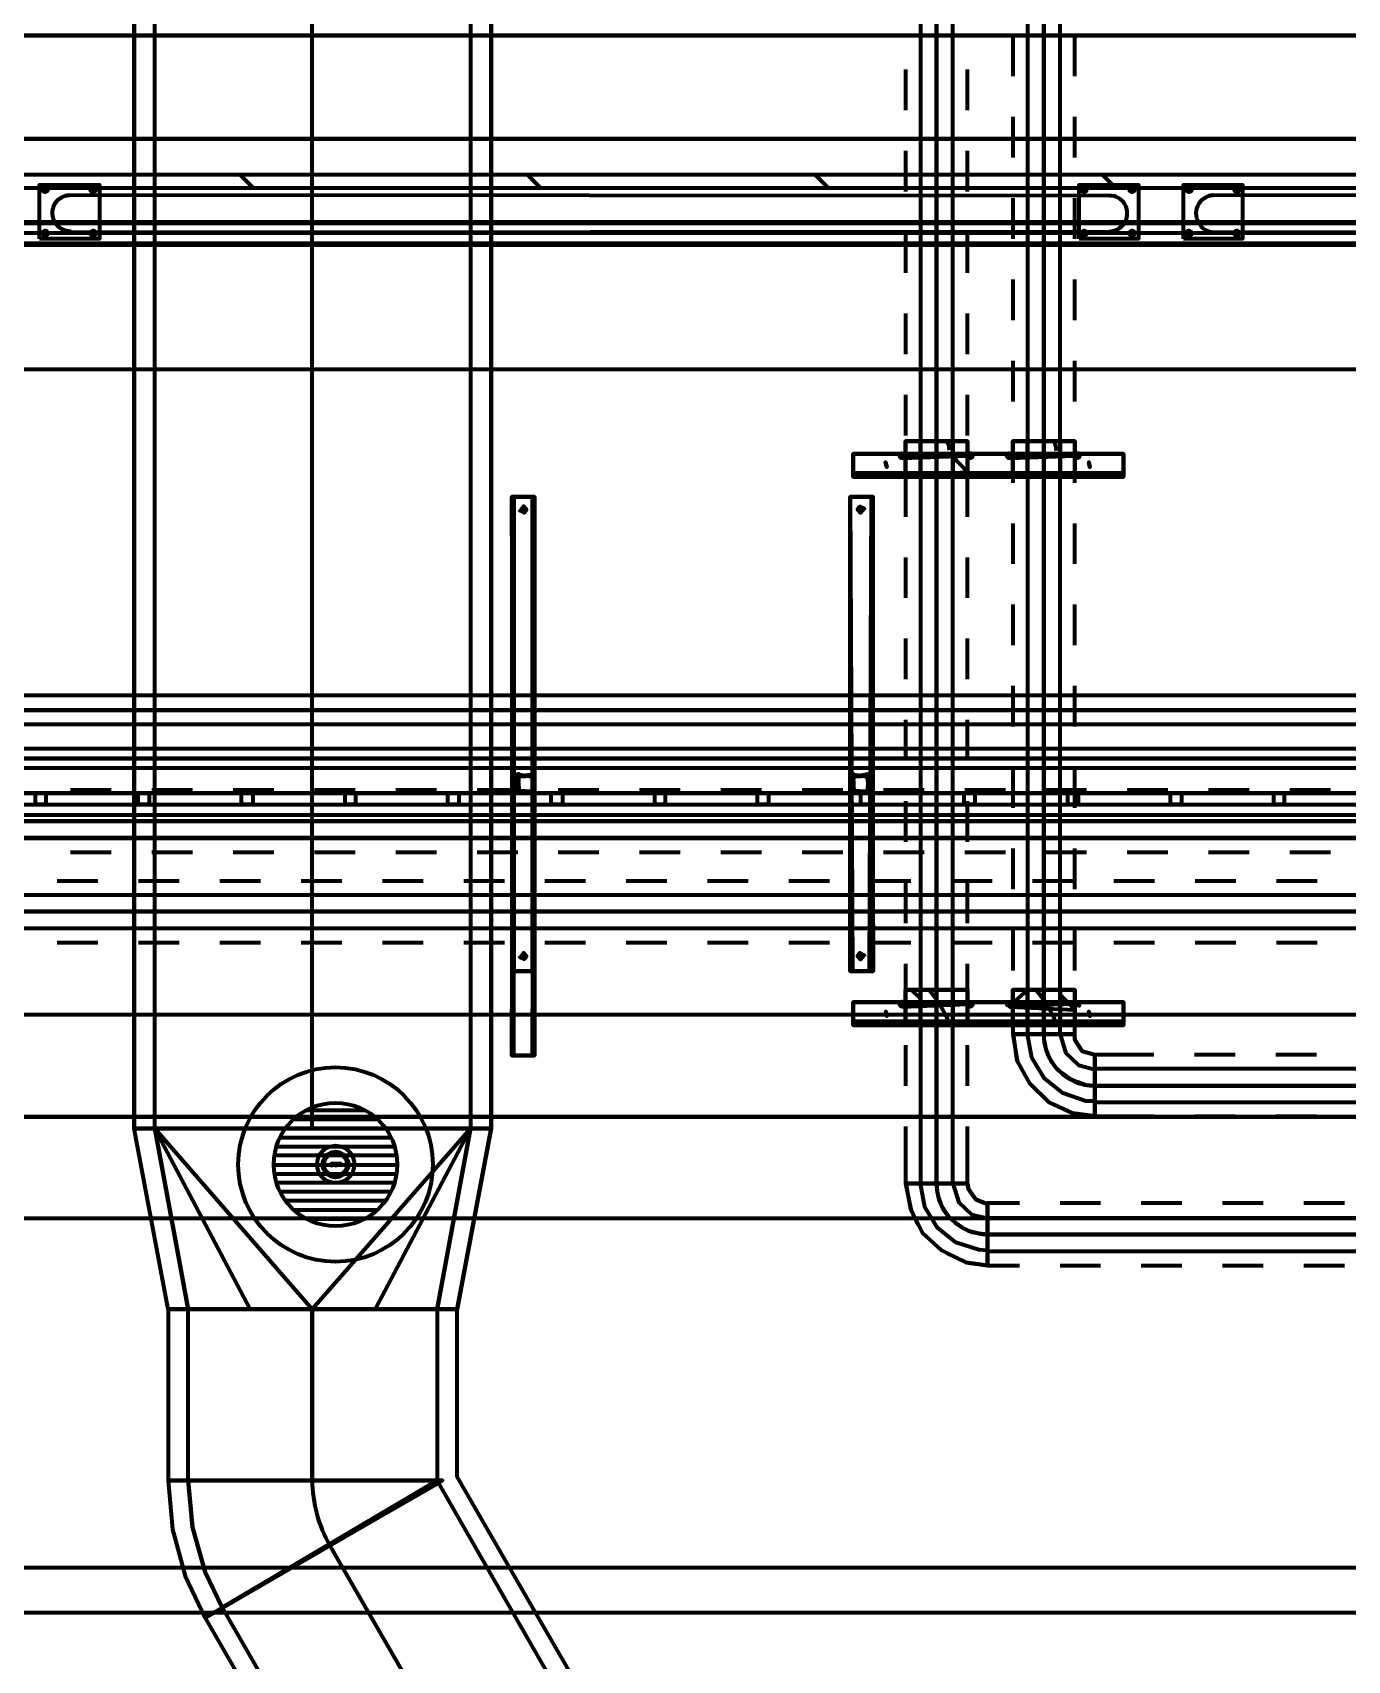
# Model space of a CAD drawing. Extents: x 0 to 1153, y 0 to 816.
# Drawn here: x 415.21 to 434.04, y 555.69 to 579 of the extents above; entities that cross this region are included whole.
import ezdxf

# ---------------------------------------------------------------- set-up
doc = ezdxf.new("R2010")
doc.units = 0
doc.header["$MEASUREMENT"] = 0
for name, color, linetype in [('Arch', 7, 'Continuous'), ('EQUIPMENTS', 7, 'Continuous'), ('Hatch', 7, 'Continuous'), ('HVAC', 7, 'Continuous'), ('PIPE', 7, 'Continuous')]:
    doc.layers.add(name, color=color, linetype=linetype)

msp = doc.modelspace()

# ---------------------------------------------------------------- linework, layer by layer
at = {"layer": 'Arch', "color": 11, "linetype": 'Continuous', "lineweight": 211}
for p, q in [((418.37, 576.781), (418.179, 576.972)), ((422.487, 576.781), (422.296, 576.972)), ((426.604, 576.781), (426.413, 576.972)), ((430.72, 576.781), (430.53, 576.972)), ((917.988, 574.178), (110.871, 574.178))]:
    msp.add_line(p, q, dxfattribs=at)
for points in [[(113.961, 576.972), (487.701, 576.972), (487.701, 638.81), (487.892, 638.81), (683.154, 638.81), (683.154, 638.609), (683.154, 383.254), (870.49, 383.254), (870.49, 383.053), (683.154, 383.053), (682.964, 383.064), (487.892, 383.064), (487.701, 383.064), (487.701, 454.3), (113.961, 454.3)], [(232.177, 578.961), (461.116, 578.961), (462.608, 578.961), (494.834, 578.961), (462.608, 578.961), (462.608, 632.09), (462.608, 633.571), (231.436, 633.571), (462.608, 633.571), (462.608, 632.09), (462.608, 578.961), (462.608, 633.095), (462.608, 578.961), (461.116, 578.961), (461.116, 632.09), (232.918, 632.09), (461.116, 632.09), (461.116, 578.961), (461.116, 631.603), (461.116, 578.961), (233.669, 578.961), (233.669, 579.744), (233.669, 578.961), (232.177, 578.961)], [(232.177, 577.48), (233.669, 577.48), (233.669, 577.511), (193.601, 577.511), (232.918, 577.511), (233.669, 577.511), (233.669, 577.48), (494.834, 577.48)], [(494.834, 577.48), (232.177, 577.48)], [(113.961, 576.781), (487.701, 576.781), (487.701, 454.501), (113.961, 454.501)], [(415.527, 576.548), (415.57, 576.603), (415.625, 576.643), (415.676, 576.664), (415.73, 576.675), (415.744, 576.675)], [(431.91, 576.548), (431.953, 576.603), (432.009, 576.643), (432.059, 576.664), (432.113, 576.675), (432.127, 576.675)], [(415.759, 576.157), (415.689, 576.164), (415.638, 576.182), (415.581, 576.22), (415.535, 576.272)]]:
    msp.add_lwpolyline(points, dxfattribs=at)
for points in [[(415.311, 576.051), (415.311, 576.823), (416.168, 576.823), (416.168, 576.051)], [(430.202, 576.051), (430.202, 576.823), (431.049, 576.823), (431.049, 576.051)], [(431.694, 576.051), (431.694, 576.823), (432.541, 576.823), (432.541, 576.051)]]:
    msp.add_lwpolyline(points, close=True, dxfattribs=at)
msp.add_lwpolyline([(430.636, 576.665), (415.73, 576.675), (415.676, 576.664), (415.625, 576.643), (415.57, 576.603), (415.526, 576.549, 0.273366), (415.535, 576.272), (415.581, 576.22), (415.638, 576.182), (415.689, 576.164), (415.745, 576.146), (430.65, 576.157), (430.705, 576.168), (430.755, 576.189), (430.811, 576.229), (430.854, 576.284), (430.877, 576.335), (430.888, 576.389), (430.888, 576.443), (430.877, 576.497), (430.853, 576.548, 0.273511)], format="xyb", close=True, dxfattribs=at)
msp.add_lwpolyline([(447.237, 576.548), (447.26, 576.497), (447.271, 576.443), (447.271, 576.389), (447.236, 576.284), (447.236, 576.284), (447.236, 576.284), (447.271, 576.389), (447.271, 576.443), (447.26, 576.497), (447.237, 576.548, 0.273457), (447.019, 576.665), (432.113, 576.675), (432.059, 576.664), (432.009, 576.643), (431.953, 576.603), (431.91, 576.548, 0.273837), (431.91, 576.284, 0.27367), (432.128, 576.146), (447.005, 576.158, 0.273558), (447.236, 576.284)], format="xyb", dxfattribs=at)
for centre in [(415.391, 576.755), (416.078, 576.755), (430.271, 576.755), (430.959, 576.755), (431.774, 576.755), (432.461, 576.755), (415.391, 576.13), (416.078, 576.13), (430.271, 576.13), (430.959, 576.13), (431.774, 576.13), (432.461, 576.13)]:
    msp.add_circle(centre, 0.037, dxfattribs=at)
msp.add_arc((430.631, 576.416), 0.259, 271.3128, 30.605, dxfattribs=at)
at = {"layer": 'EQUIPMENTS', "color": 251, "linetype": 'Continuous', "lineweight": 211}
for p, q in [((645.329, 557.022), (113.961, 557.022)), ((645.329, 556.376), (113.961, 556.376))]:
    msp.add_line(p, q, dxfattribs=at)
at = {"layer": 'Hatch', "color": 5, "linetype": 'Continuous', "lineweight": 211}
for p, q in [((388.26, 576.136), (500.877, 576.136)), ((477.414, 567.796), (113.961, 567.796)), ((418.952, 563.446), (420.158, 563.446)), ((419.132, 563.573), (419.978, 563.573)), ((418.761, 563.182), (420.349, 563.182)), ((418.835, 563.309), (420.275, 563.309)), ((418.708, 563.054), (420.402, 563.054)), ((418.666, 562.79), (420.444, 562.79)), ((418.677, 562.927), (420.433, 562.927)), ((418.677, 562.663), (420.433, 562.663)), ((418.708, 562.536), (420.402, 562.536)), ((418.761, 562.409), (420.349, 562.409)), ((418.835, 562.282), (420.275, 562.282)), ((418.952, 562.144), (420.158, 562.144)), ((419.132, 562.017), (419.978, 562.017))]:
    msp.add_line(p, q, dxfattribs=at)
at = {"layer": 'Hatch', "color": 3, "linetype": 'Continuous', "lineweight": 211}
msp.add_line((422.106, 572.357), (422.127, 572.357), dxfattribs=at)
at = {"layer": 'Hatch', "color": 5, "linetype": 'Continuous', "lineweight": 211}
msp.add_lwpolyline([(385.313, 576.284, 0.414223), (386.313, 577.268), (386.292, 577.945), (386.62, 577.945), (386.599, 577.268), (386.599, 577.945), (386.62, 577.945), (386.588, 577.273, 0.414214), (387.583, 576.294), (388.26, 576.294), (388.26, 576.294), (387.583, 576.273), (388.26, 576.294), (500.877, 576.294), (388.26, 576.273), (500.877, 576.273), (388.26, 576.294), (388.26, 575.966), (384.641, 575.966)], format="xyb", dxfattribs=at)
for points in [[(500.877, 575.966), (388.26, 575.966), (388.26, 576.294), (388.26, 575.966), (384.641, 575.966)], [(384.641, 575.987), (388.26, 575.987), (500.877, 575.987), (388.26, 575.966), (500.877, 575.966)], [(419.619, 562.811), (419.566, 562.779), (419.619, 562.811), (419.492, 562.779), (419.619, 562.811), (419.566, 562.779), (419.619, 562.811), (419.566, 562.779), (419.516, 562.81), (419.619, 562.811), (419.566, 562.779), (419.492, 562.811), (419.566, 562.779), (419.566, 562.779)]]:
    msp.add_lwpolyline(points, dxfattribs=at)
at = {"layer": 'Hatch', "color": 3, "linetype": 'Continuous', "lineweight": 211}
for points in [[(422.37, 572.357), (422.074, 572.357), (422.37, 572.357), (422.127, 572.357), (422.074, 572.357), (422.37, 572.357), (422.127, 572.357), (422.402, 572.357), (422.074, 572.357), (422.37, 572.357), (422.37, 564.356), (422.402, 572.357), (422.402, 564.356), (422.106, 564.356), (422.106, 572.357), (422.074, 564.356), (422.106, 572.357), (422.106, 565.563), (422.074, 572.357), (422.074, 565.563), (422.37, 565.563), (422.37, 572.357), (422.402, 565.563)], [(422.159, 568.351), (422.171, 568.367), (422.173, 568.367), (422.137, 568.351), (422.145, 568.373), (422.166, 568.387), (422.171, 568.388), (422.159, 568.351), (422.162, 568.361), (422.171, 568.367), (422.173, 568.367), (422.137, 568.351), (422.145, 568.373), (422.174, 568.388)], [(422.365, 568.367), (422.38, 568.356), (422.381, 568.353), (422.365, 568.388), (422.387, 568.381), (422.401, 568.36), (422.402, 568.354), (422.365, 568.367), (422.374, 568.364), (422.38, 568.356), (422.381, 568.353), (422.365, 568.388), (422.387, 568.381), (422.401, 568.36), (422.402, 568.354), (422.159, 568.346), (422.18, 568.134), (422.391, 568.145), (422.402, 568.346), (422.37, 568.113), (422.148, 568.145), (422.18, 568.378), (422.391, 568.346), (422.37, 568.134), (422.159, 568.145), (422.18, 568.357), (422.37, 568.378), (422.148, 568.346), (422.18, 568.113), (422.402, 568.145)], [(426.953, 568.351), (426.964, 568.367), (426.967, 568.367), (426.932, 568.351), (426.939, 568.373), (426.957, 568.387), (426.966, 568.388), (426.953, 568.351), (426.956, 568.361), (426.964, 568.367), (426.967, 568.367), (426.932, 568.351), (426.939, 568.373), (426.969, 568.388)], [(427.159, 568.367), (427.174, 568.356), (427.175, 568.353), (427.159, 568.388), (427.181, 568.381), (427.195, 568.36), (427.196, 568.354), (427.159, 568.367), (427.169, 568.364), (427.174, 568.356), (427.175, 568.353), (427.159, 568.388), (427.181, 568.381), (427.195, 568.36), (427.196, 568.354), (426.963, 568.346), (426.974, 568.134), (427.186, 568.145), (427.207, 568.346), (427.165, 568.113), (426.942, 568.145), (426.974, 568.378), (427.186, 568.346), (427.165, 568.134), (426.963, 568.145), (426.974, 568.357), (427.165, 568.378), (426.942, 568.346), (426.974, 568.113), (427.207, 568.145)], [(422.174, 568.134), (422.159, 568.145), (422.159, 568.149), (422.174, 568.113), (422.153, 568.12), (422.139, 568.139), (422.138, 568.147), (422.174, 568.134), (422.165, 568.138), (422.159, 568.145), (422.159, 568.149), (422.174, 568.113), (422.153, 568.12), (422.137, 568.15)], [(422.381, 568.15), (422.37, 568.135), (422.366, 568.135), (422.402, 568.15), (422.395, 568.129), (422.374, 568.114), (422.368, 568.113), (422.381, 568.15), (422.378, 568.141), (422.37, 568.135), (422.366, 568.135), (422.402, 568.15), (422.395, 568.129), (422.365, 568.113)], [(426.969, 568.134), (426.953, 568.147), (426.953, 568.149), (426.969, 568.113), (426.947, 568.12), (426.933, 568.141), (426.932, 568.147), (426.969, 568.134), (426.959, 568.138), (426.953, 568.147), (426.953, 568.149), (426.969, 568.113), (426.947, 568.12), (426.932, 568.15)], [(427.175, 568.15), (427.163, 568.135), (427.161, 568.135), (427.196, 568.15), (427.189, 568.129), (427.168, 568.114), (427.162, 568.113), (427.175, 568.15), (427.172, 568.141), (427.163, 568.135), (427.161, 568.135), (427.196, 568.15), (427.189, 568.129), (427.159, 568.113)]]:
    msp.add_lwpolyline(points, close=True, dxfattribs=at)
for points in [[(427.196, 565.563), (426.921, 565.563), (427.249, 565.563), (426.921, 565.563), (427.196, 565.563), (427.228, 572.357), (427.249, 565.563), (427.249, 572.357), (426.921, 572.357), (426.921, 565.563), (426.921, 572.357), (426.953, 565.563)], [(427.196, 572.357), (426.921, 572.357), (427.196, 572.357), (427.249, 572.357), (426.953, 572.357)], [(422.286, 572.172), (422.253, 572.127), (422.194, 572.154), (422.286, 572.172), (422.242, 572.22), (422.194, 572.154), (422.286, 572.172), (422.253, 572.127), (422.194, 572.154), (422.19, 572.168)], [(427.027, 572.172), (427.059, 572.217), (427.12, 572.187), (427.027, 572.172), (427.071, 572.125), (427.12, 572.187), (427.027, 572.172), (427.059, 572.217), (427.12, 572.187), (427.122, 572.176)], [(422.286, 565.78), (422.253, 565.735), (422.194, 565.761), (422.286, 565.78), (422.242, 565.827), (422.194, 565.761), (422.286, 565.78), (422.253, 565.735), (422.194, 565.761), (422.19, 565.776)], [(427.027, 565.78), (427.059, 565.825), (427.12, 565.795), (427.027, 565.78), (427.071, 565.732), (427.12, 565.795), (427.027, 565.78), (427.059, 565.825), (427.12, 565.795), (427.122, 565.784)], [(422.127, 565.563), (422.402, 565.563), (422.127, 565.563), (422.074, 565.563), (422.37, 565.563)], [(422.127, 564.356), (422.402, 564.356), (422.127, 564.356), (422.074, 564.356), (422.37, 564.356)]]:
    msp.add_lwpolyline(points, dxfattribs=at)
at = {"layer": 'Hatch', "color": 5, "linetype": 'Continuous', "lineweight": 211}
for points in [[(113.961, 568.113), (477.414, 568.113), (477.414, 567.468), (477.414, 568.113), (477.414, 567.468), (113.961, 567.468), (477.414, 567.468), (477.414, 568.113), (113.961, 568.113), (477.414, 568.113)], [(415.248, 567.955), (415.406, 567.955), (415.406, 568.113), (415.248, 568.113), (415.248, 567.955), (415.406, 567.955), (415.406, 568.113), (415.248, 568.113)], [(416.719, 567.955), (416.888, 567.955), (416.888, 568.113), (416.719, 568.113), (416.719, 567.955), (416.888, 567.955), (416.888, 568.113), (416.719, 568.113)], [(418.2, 567.955), (418.37, 567.955), (418.37, 568.113), (418.2, 568.113), (418.2, 567.955), (418.37, 567.955), (418.37, 568.113), (418.2, 568.113)], [(419.682, 567.955), (419.841, 567.955), (419.841, 568.113), (419.682, 568.113), (419.682, 567.955), (419.841, 567.955), (419.841, 568.113), (419.682, 568.113)], [(421.153, 567.955), (421.322, 567.955), (421.322, 568.113), (421.153, 568.113), (421.153, 567.955), (421.322, 567.955), (421.322, 568.113), (421.153, 568.113)], [(422.635, 567.955), (422.804, 567.955), (422.804, 568.113), (422.635, 568.113), (422.635, 567.955), (422.804, 567.955), (422.804, 568.113), (422.635, 568.113)], [(424.117, 567.955), (424.275, 567.955), (424.275, 568.113), (424.117, 568.113), (424.117, 567.955), (424.275, 567.955), (424.275, 568.113), (424.117, 568.113)], [(425.588, 567.955), (425.757, 567.955), (425.757, 568.113), (425.588, 568.113), (425.588, 567.955), (425.757, 567.955), (425.757, 568.113), (425.588, 568.113)], [(427.069, 567.955), (427.239, 567.955), (427.239, 568.113), (427.069, 568.113), (427.069, 567.955), (427.239, 567.955), (427.239, 568.113), (427.069, 568.113)], [(428.551, 567.955), (428.71, 567.955), (428.71, 568.113), (428.551, 568.113), (428.551, 567.955), (428.71, 567.955), (428.71, 568.113), (428.551, 568.113)], [(430.033, 567.955), (430.191, 567.955), (430.191, 568.113), (430.033, 568.113), (430.033, 567.955), (430.191, 567.955), (430.191, 568.113), (430.033, 568.113)], [(431.504, 567.955), (431.673, 567.955), (431.673, 568.113), (431.504, 568.113), (431.504, 567.955), (431.673, 567.955), (431.673, 568.113), (431.504, 568.113)], [(432.985, 567.955), (433.144, 567.955), (433.144, 568.113), (432.985, 568.113), (432.985, 567.955), (433.144, 567.955), (433.144, 568.113), (432.985, 568.113)], [(477.414, 567.468), (478.388, 567.468), (477.414, 567.468), (477.414, 567.637), (477.414, 567.468), (113.961, 567.468)], [(419.714, 562.795), (419.705, 562.743), (419.682, 562.698), (419.647, 562.663), (419.602, 562.64), (419.55, 562.631), (419.498, 562.64), (419.453, 562.663), (419.417, 562.698), (419.394, 562.743), (419.386, 562.795), (419.394, 562.847), (419.417, 562.892), (419.453, 562.928), (419.498, 562.951), (419.55, 562.959), (419.602, 562.951), (419.647, 562.928), (419.682, 562.892), (419.705, 562.847), (419.714, 562.795), (419.705, 562.743), (419.682, 562.698), (419.647, 562.663), (419.602, 562.64), (419.55, 562.631), (419.498, 562.64), (419.453, 562.663), (419.417, 562.698), (419.394, 562.743), (419.386, 562.795), (419.394, 562.847), (419.417, 562.892), (419.453, 562.928), (419.498, 562.951), (419.55, 562.959), (419.602, 562.951), (419.647, 562.928), (419.682, 562.892), (419.705, 562.847), (419.713, 562.809), (419.735, 562.795), (419.726, 562.737), (419.699, 562.686), (419.659, 562.646), (419.608, 562.619), (419.55, 562.61), (419.491, 562.619), (419.44, 562.646), (419.4, 562.686), (419.374, 562.737), (419.365, 562.795), (419.374, 562.854), (419.4, 562.905), (419.44, 562.945), (419.491, 562.971), (419.55, 562.98), (419.608, 562.971), (419.659, 562.945), (419.699, 562.905), (419.726, 562.854), (419.735, 562.795), (419.726, 562.737), (419.699, 562.686), (419.659, 562.646), (419.608, 562.619), (419.55, 562.61), (419.491, 562.619), (419.44, 562.646), (419.4, 562.686), (419.374, 562.737), (419.365, 562.795), (419.374, 562.854), (419.4, 562.905), (419.44, 562.945), (419.491, 562.971), (419.55, 562.98), (419.608, 562.971), (419.659, 562.945), (419.699, 562.905), (419.726, 562.854), (419.734, 562.81), (419.714, 562.795), (419.705, 562.743), (419.682, 562.698), (419.647, 562.663), (419.602, 562.64), (419.55, 562.631), (419.498, 562.64), (419.453, 562.663), (419.417, 562.698), (419.394, 562.743), (419.386, 562.795), (419.394, 562.847), (419.417, 562.892), (419.453, 562.928), (419.498, 562.951), (419.55, 562.959), (419.602, 562.951), (419.647, 562.928), (419.682, 562.892), (419.705, 562.847), (419.714, 562.795), (419.705, 562.743), (419.682, 562.698), (419.647, 562.663), (419.602, 562.64), (419.55, 562.631), (419.498, 562.64), (419.453, 562.663), (419.417, 562.698), (419.394, 562.743), (419.386, 562.795), (419.394, 562.847), (419.417, 562.892), (419.453, 562.928), (419.498, 562.951), (419.55, 562.959), (419.602, 562.951), (419.647, 562.928), (419.682, 562.892), (419.705, 562.847), (419.713, 562.809), (419.735, 562.795), (419.726, 562.737), (419.699, 562.686), (419.659, 562.646), (419.608, 562.619), (419.55, 562.61), (419.491, 562.619), (419.44, 562.646), (419.4, 562.686), (419.374, 562.737), (419.365, 562.795), (419.374, 562.854), (419.4, 562.905), (419.44, 562.945), (419.491, 562.971), (419.55, 562.98), (419.608, 562.971), (419.659, 562.945), (419.699, 562.905), (419.726, 562.854), (419.735, 562.795), (419.726, 562.737), (419.699, 562.686), (419.659, 562.646), (419.608, 562.619), (419.55, 562.61), (419.491, 562.619), (419.44, 562.646), (419.4, 562.686), (419.374, 562.737), (419.365, 562.795), (419.374, 562.854), (419.4, 562.905), (419.44, 562.945), (419.491, 562.971), (419.55, 562.98), (419.608, 562.971), (419.659, 562.945), (419.699, 562.905), (419.726, 562.854), (419.734, 562.81), (419.714, 562.795), (419.705, 562.743), (419.682, 562.698), (419.647, 562.663), (419.602, 562.64), (419.55, 562.631), (419.498, 562.64), (419.453, 562.663), (419.417, 562.698), (419.394, 562.743), (419.386, 562.795), (419.394, 562.847), (419.417, 562.892), (419.453, 562.928), (419.498, 562.951), (419.55, 562.959), (419.602, 562.951), (419.647, 562.928), (419.682, 562.892), (419.705, 562.847), (419.714, 562.795), (419.705, 562.743), (419.682, 562.698), (419.647, 562.663), (419.602, 562.64), (419.55, 562.631), (419.498, 562.64), (419.453, 562.663), (419.417, 562.698), (419.394, 562.743), (419.386, 562.795), (419.394, 562.847), (419.417, 562.892), (419.453, 562.928), (419.498, 562.951), (419.55, 562.959), (419.602, 562.951), (419.647, 562.928), (419.682, 562.892), (419.705, 562.847), (419.713, 562.809), (419.735, 562.795), (419.726, 562.737), (419.699, 562.686), (419.659, 562.646), (419.608, 562.619), (419.55, 562.61), (419.491, 562.619), (419.44, 562.646), (419.4, 562.686), (419.374, 562.737), (419.365, 562.795), (419.374, 562.854), (419.4, 562.905), (419.44, 562.945), (419.491, 562.971), (419.55, 562.98), (419.608, 562.971), (419.659, 562.945), (419.699, 562.905), (419.726, 562.854), (419.735, 562.795), (419.726, 562.737), (419.699, 562.686), (419.659, 562.646), (419.608, 562.619), (419.55, 562.61), (419.491, 562.619), (419.44, 562.646), (419.4, 562.686), (419.374, 562.737), (419.365, 562.795), (419.374, 562.854), (419.4, 562.905), (419.44, 562.945), (419.491, 562.971), (419.55, 562.98), (419.608, 562.971), (419.659, 562.945), (419.699, 562.905), (419.726, 562.854), (419.734, 562.81), (419.714, 562.795), (419.705, 562.743), (419.682, 562.698), (419.647, 562.663), (419.602, 562.64), (419.55, 562.631), (419.498, 562.64), (419.453, 562.663), (419.417, 562.698), (419.394, 562.743), (419.386, 562.795), (419.394, 562.847), (419.417, 562.892), (419.453, 562.928), (419.498, 562.951), (419.55, 562.959), (419.602, 562.951), (419.647, 562.928), (419.682, 562.892), (419.705, 562.847), (419.714, 562.795), (419.705, 562.743), (419.682, 562.698), (419.647, 562.663), (419.602, 562.64), (419.55, 562.631), (419.498, 562.64), (419.453, 562.663), (419.417, 562.698), (419.394, 562.743), (419.386, 562.795), (419.394, 562.847), (419.417, 562.892), (419.453, 562.928), (419.498, 562.951), (419.55, 562.959), (419.602, 562.951), (419.647, 562.928), (419.682, 562.892), (419.705, 562.847), (419.713, 562.809), (419.735, 562.795), (419.726, 562.737), (419.699, 562.686), (419.659, 562.646), (419.608, 562.619), (419.55, 562.61), (419.491, 562.619), (419.44, 562.646), (419.4, 562.686), (419.374, 562.737), (419.365, 562.795), (419.374, 562.854), (419.4, 562.905), (419.44, 562.945), (419.491, 562.971), (419.55, 562.98), (419.608, 562.971), (419.659, 562.945), (419.699, 562.905), (419.726, 562.854), (419.735, 562.795), (419.726, 562.737), (419.699, 562.686), (419.659, 562.646), (419.608, 562.619), (419.55, 562.61), (419.491, 562.619), (419.44, 562.646), (419.4, 562.686), (419.374, 562.737), (419.365, 562.795), (419.374, 562.854), (419.4, 562.905), (419.44, 562.945), (419.491, 562.971), (419.55, 562.98), (419.608, 562.971), (419.659, 562.945), (419.699, 562.905), (419.726, 562.854), (419.734, 562.81), (419.714, 562.795), (419.705, 562.743), (419.682, 562.698), (419.647, 562.663), (419.602, 562.64), (419.55, 562.631), (419.498, 562.64), (419.453, 562.663), (419.417, 562.698), (419.394, 562.743), (419.386, 562.795), (419.394, 562.847), (419.417, 562.892), (419.453, 562.928), (419.498, 562.951), (419.55, 562.959), (419.602, 562.951), (419.647, 562.928), (419.682, 562.892), (419.705, 562.847), (419.714, 562.795)]]:
    msp.add_lwpolyline(points, close=True, dxfattribs=at)
for centre, radius in [((419.55, 562.795), 1.392), ((419.55, 562.795), 0.884), ((419.553, 562.798), 0.267)]:
    msp.add_circle(centre, radius, dxfattribs=at)
at = {"layer": 'HVAC', "color": 6, "linetype": 'Continuous', "lineweight": 211}
for p, q in [((419.216, 563.309), (419.216, 579.522)), ((427.927, 565.171), (427.799, 565.298))]:
    msp.add_line(p, q, dxfattribs=at)
for points in [[(421.778, 579.522), (421.778, 563.309), (421.291, 560.726), (417.153, 560.726), (416.666, 563.309), (416.666, 579.522)], [(416.666, 579.522), (416.666, 563.309), (421.778, 563.309), (416.666, 563.309), (421.778, 563.309), (421.778, 579.522)], [(418.327, 560.726), (416.962, 563.309), (416.962, 579.522)], [(421.481, 579.522), (421.481, 563.309), (416.962, 563.309), (421.481, 563.309), (416.962, 563.309), (421.481, 563.309), (421.005, 560.726), (417.438, 560.726), (421.005, 560.726), (419.216, 560.726), (417.438, 560.726), (419.216, 560.726), (419.216, 558.271), (419.216, 560.726), (421.005, 560.726), (421.005, 558.271), (417.438, 558.271), (417.438, 560.726), (416.962, 563.309), (416.962, 579.522)], [(421.481, 579.522), (421.481, 563.309), (419.216, 560.726), (416.962, 563.309), (417.438, 560.726), (421.005, 560.726), (421.481, 563.309), (420.116, 560.726)], [(428.604, 572.664), (428.604, 573.151), (428.604, 572.664), (427.715, 572.664), (427.715, 573.151), (428.604, 573.151), (427.715, 573.151), (427.715, 572.664), (428.604, 572.707), (428.392, 572.929)], [(427.927, 572.664), (427.927, 573.151), (427.927, 572.664)], [(428.308, 573.151), (428.329, 573.098), (428.339, 573.024)], [(428.392, 573.151), (428.392, 572.664), (428.392, 573.151)], [(429.461, 572.664), (429.461, 573.151), (429.461, 572.664)], [(429.842, 573.151), (429.863, 573.087), (429.874, 573.013)], [(429.927, 573.151), (429.927, 572.664), (429.927, 573.151)], [(430.138, 573.151), (430.138, 572.664), (430.138, 573.151)], [(427.445, 572.781), (427.428, 572.851), (427.445, 572.781), (427.428, 572.851), (427.445, 572.781), (427.428, 572.851), (427.428, 572.851)], [(430.355, 572.781), (430.338, 572.851), (430.355, 572.781), (430.338, 572.851), (430.355, 572.781), (430.338, 572.851), (430.338, 572.851)], [(426.963, 572.696), (430.837, 572.696), (426.963, 572.696)], [(427.927, 564.811), (427.927, 565.298), (427.927, 564.811)], [(428.392, 565.298), (428.392, 564.811), (428.392, 565.298)], [(428.604, 565.298), (428.604, 564.811), (428.604, 565.298)], [(429.461, 565.298), (429.461, 564.811), (429.461, 565.298), (429.239, 565.095), (429.207, 565.055), (430.138, 565.012), (429.927, 565.224)], [(429.927, 565.298), (429.927, 564.811), (429.927, 565.298)], [(430.138, 565.298), (430.138, 564.811), (430.138, 565.298)], [(446.215, 564.938), (446.215, 562.028), (446.215, 564.938), (391.118, 564.938), (387.234, 565.256), (337.968, 565.256), (337.968, 561.7), (387.234, 561.7), (391.118, 562.028), (446.215, 562.028)], [(430.138, 565.092), (430.19, 565.126), (430.202, 565.066), (430.138, 565.092), (429.224, 565.062), (429.166, 565.083), (429.224, 565.062), (429.239, 565.092)], [(426.963, 564.843), (430.837, 564.843), (426.963, 564.843)], [(427.445, 564.917), (427.43, 564.988), (427.445, 564.917), (427.43, 564.988), (427.445, 564.917), (427.43, 564.988), (427.43, 564.988)], [(430.355, 564.917), (430.341, 564.988), (430.355, 564.917), (430.341, 564.988), (430.355, 564.917), (430.341, 564.988), (430.341, 564.988)], [(446.215, 563.478), (391.118, 563.478), (446.215, 563.478)], [(417.153, 560.726), (419.216, 560.726), (417.153, 560.726), (416.666, 563.309)], [(421.005, 560.726), (421.481, 563.309), (416.962, 563.309), (417.438, 560.726), (416.962, 563.309), (421.481, 563.309), (421.005, 560.726), (417.438, 560.726), (416.962, 563.309), (417.438, 560.726), (421.005, 560.726), (421.481, 563.309), (416.962, 563.309), (421.481, 563.309), (421.005, 560.726), (417.438, 560.726)], [(416.962, 563.309), (416.962, 563.309), (416.962, 563.309)], [(421.291, 560.726), (419.216, 560.726), (421.291, 560.726), (421.778, 563.309)], [(421.481, 563.309), (421.481, 563.309), (421.481, 563.309)], [(424.815, 552.217), (421.291, 558.324), (421.291, 560.726), (417.153, 560.726), (417.153, 558.271), (421.079, 558.271), (419.47, 557.339), (421.016, 558.228), (417.925, 556.45), (417.682, 556.959), (417.502, 557.604), (417.438, 558.271), (419.216, 558.271), (421.005, 558.271), (417.438, 558.271), (417.502, 557.604), (417.682, 556.959), (417.925, 556.45), (421.005, 558.271), (417.925, 556.45), (421.492, 550.249)], [(419.216, 558.271), (421.005, 558.271), (417.438, 558.271), (419.216, 558.271), (421.005, 558.271), (419.47, 557.339), (417.925, 556.45), (417.682, 556.959), (417.502, 557.604), (417.438, 558.271), (421.005, 558.271), (417.925, 556.45), (419.47, 557.339), (421.069, 558.271), (417.153, 558.271), (417.216, 557.572), (417.396, 556.906), (417.682, 556.302), (419.47, 557.339), (421.079, 558.271), (417.153, 558.271), (421.069, 558.271), (419.47, 557.339), (421.005, 558.271), (417.925, 556.45), (419.47, 557.339), (417.682, 556.302), (419.47, 557.339)], [(421.079, 558.271), (421.079, 558.271), (421.079, 558.271)]]:
    msp.add_lwpolyline(points, dxfattribs=at)
for points in [[(426.963, 572.643), (426.963, 572.971), (426.963, 572.696), (426.963, 572.971), (426.963, 572.643), (430.837, 572.643), (430.837, 572.971), (430.837, 572.696), (430.837, 572.971), (430.837, 572.643)], [(426.963, 572.971), (430.837, 572.971), (426.963, 572.971), (430.837, 572.971)], [(427.704, 572.945), (427.676, 572.909), (427.653, 572.91), (427.634, 572.928), (427.631, 572.951), (427.641, 572.971), (427.661, 572.981), (427.684, 572.978), (427.701, 572.959), (427.704, 572.948), (427.672, 572.908), (428.604, 572.942), (428.646, 572.971)], [(428.604, 572.945), (428.632, 572.981), (428.655, 572.979), (428.674, 572.962), (428.677, 572.939), (428.667, 572.918), (428.647, 572.908), (428.624, 572.912), (428.604, 572.942)], [(429.239, 572.945), (429.211, 572.909), (429.187, 572.91), (429.169, 572.928), (429.165, 572.951), (429.176, 572.971), (429.196, 572.981), (429.219, 572.978), (429.236, 572.959), (429.239, 572.948), (429.207, 572.908), (430.139, 572.942), (430.181, 572.971)], [(429.249, 572.664), (430.138, 572.664), (429.249, 572.664), (429.249, 573.151), (430.138, 573.151), (429.249, 573.151)], [(430.138, 572.945), (430.167, 572.981), (430.19, 572.979), (430.208, 572.962), (430.212, 572.939), (430.202, 572.918), (430.181, 572.908), (430.158, 572.912), (430.139, 572.942)], [(427.715, 564.811), (428.604, 564.811), (427.715, 564.811), (427.715, 565.298), (428.604, 565.298), (427.715, 565.298)], [(429.249, 564.811), (430.138, 564.811), (429.249, 564.811), (429.249, 565.298), (430.138, 565.298), (429.249, 565.298)], [(426.963, 564.79), (426.963, 565.118), (426.963, 564.843), (426.963, 565.118), (426.963, 564.79), (430.837, 564.79), (430.837, 565.118), (430.837, 564.843), (430.837, 565.118), (430.837, 564.79)], [(426.963, 565.118), (430.837, 565.118), (426.963, 565.118), (430.837, 565.118)], [(427.704, 565.092), (427.676, 565.056), (427.653, 565.058), (427.634, 565.075), (427.631, 565.098), (427.641, 565.118), (427.661, 565.128), (427.684, 565.125), (427.701, 565.106), (427.704, 565.095), (427.672, 565.055), (428.604, 565.089), (428.646, 565.118)], [(428.604, 565.092), (428.632, 565.128), (428.655, 565.126), (428.674, 565.109), (428.677, 565.086), (428.667, 565.066), (428.647, 565.055), (428.624, 565.059), (428.604, 565.089)]]:
    msp.add_lwpolyline(points, close=True, dxfattribs=at)
msp.add_lwpolyline([(424.561, 552.069), (421.005, 558.271), (417.438, 558.271), (419.216, 558.276, 0.131632), (419.47, 557.339), (423.026, 551.18), (419.47, 557.339), (417.682, 556.302), (421.206, 550.196)], format="xyb", dxfattribs=at)
for centre, radius, start, end in [((426.998, 564.33), 1.426, 19.724, 42.1963), ((428.353, 564.223), 1.631, 21.1575, 40.7627)]:
    msp.add_arc(centre, radius, start, end, dxfattribs=at)
for p in [(416.962, 563.309), (421.481, 563.309), (421.079, 558.271)]:
    msp.add_point(p, dxfattribs=at)
at = {"layer": 'PIPE', "color": 4, "linetype": 'Continuous', "lineweight": 211}
for p, q in [((429.249, 578.961), (429.249, 578.379)), ((430.138, 578.379), (430.138, 578.961)), ((429.249, 577.797), (429.249, 577.215)), ((430.138, 577.215), (430.138, 577.797)), ((429.249, 576.633), (429.249, 576.051)), ((430.138, 576.051), (430.138, 576.633)), ((429.249, 575.469), (429.249, 574.887)), ((430.138, 574.887), (430.138, 575.469)), ((429.249, 574.305), (429.249, 573.723)), ((430.138, 573.723), (430.138, 574.305)), ((429.249, 573.14), (429.249, 572.558)), ((430.138, 572.558), (430.138, 573.14)), ((429.249, 571.976), (429.249, 571.394)), ((430.138, 571.394), (430.138, 571.976)), ((429.249, 570.812), (429.249, 570.23)), ((430.138, 570.23), (430.138, 570.812)), ((429.249, 569.648), (429.249, 569.066)), ((430.138, 569.066), (430.138, 569.648)), ((429.249, 568.484), (429.249, 567.902)), ((430.138, 567.902), (430.138, 568.484)), ((429.249, 567.32), (429.249, 566.737)), ((430.138, 566.737), (430.138, 567.32)), ((429.249, 566.155), (429.249, 565.573)), ((430.138, 565.573), (430.138, 566.155)), ((429.461, 564.663), (429.927, 564.663)), ((432.435, 564.367), (431.853, 564.367)), ((433.599, 564.367), (433.017, 564.367)), ((430.424, 564.166), (430.424, 563.689)), ((431.853, 563.488), (432.435, 563.488)), ((433.017, 563.488), (433.599, 563.488))]:
    msp.add_line(p, q, dxfattribs=at)
at = {"layer": 'PIPE', "color": 220, "linetype": 'Continuous', "lineweight": 211}
for p, q in [((427.715, 578.474), (427.715, 577.892)), ((428.604, 577.892), (428.604, 578.474)), ((427.715, 577.31), (427.715, 576.728)), ((428.604, 576.728), (428.604, 577.31)), ((427.715, 576.146), (427.715, 575.564)), ((428.604, 575.564), (428.604, 576.146)), ((427.715, 574.982), (427.715, 574.4)), ((428.604, 574.4), (428.604, 574.982)), ((427.715, 573.818), (427.715, 573.236)), ((428.604, 573.236), (428.604, 573.818)), ((427.715, 572.654), (427.715, 572.071)), ((428.604, 572.071), (428.604, 572.654)), ((427.715, 571.489), (427.715, 570.907)), ((428.604, 570.907), (428.604, 571.489)), ((427.715, 570.325), (427.715, 569.743)), ((428.604, 569.743), (428.604, 570.325)), ((427.715, 569.161), (427.715, 568.579)), ((428.604, 568.579), (428.604, 569.161)), ((427.715, 567.997), (427.715, 567.415)), ((428.604, 567.415), (428.604, 567.997)), ((427.715, 566.833), (427.715, 566.251)), ((428.604, 566.251), (428.604, 566.833)), ((427.715, 565.669), (427.715, 565.086)), ((428.604, 565.086), (428.604, 565.669)), ((427.715, 564.504), (427.715, 563.922)), ((428.604, 563.922), (428.604, 564.504)), ((430.509, 562.24), (429.927, 562.24)), ((431.673, 562.24), (431.091, 562.24)), ((432.837, 562.24), (432.255, 562.24)), ((434.001, 562.24), (433.419, 562.24)), ((429.927, 561.351), (430.509, 561.351)), ((431.091, 561.351), (431.673, 561.351)), ((432.255, 561.351), (432.837, 561.351)), ((433.419, 561.351), (434.001, 561.351))]:
    msp.add_line(p, q, dxfattribs=at)
at = {"layer": 'PIPE', "color": 152, "linetype": 'Continuous', "lineweight": 211}
for p, q in [((416.338, 568.156), (415.756, 568.156)), ((417.502, 568.156), (416.92, 568.156)), ((418.666, 568.156), (418.084, 568.156)), ((419.83, 568.156), (419.248, 568.156)), ((420.994, 568.156), (420.412, 568.156)), ((422.159, 568.156), (421.577, 568.156)), ((423.323, 568.156), (422.741, 568.156)), ((424.487, 568.156), (423.905, 568.156)), ((425.651, 568.156), (425.069, 568.156)), ((426.815, 568.156), (426.233, 568.156)), ((427.979, 568.156), (427.397, 568.156)), ((429.144, 568.156), (428.562, 568.156)), ((430.308, 568.156), (429.726, 568.156)), ((431.472, 568.156), (430.89, 568.156)), ((432.636, 568.156), (432.054, 568.156)), ((433.8, 568.156), (433.218, 568.156)), ((415.756, 567.267), (416.338, 567.267)), ((416.92, 567.267), (417.502, 567.267)), ((418.084, 567.267), (418.666, 567.267)), ((419.248, 567.267), (419.83, 567.267)), ((420.412, 567.267), (420.994, 567.267)), ((421.577, 567.267), (422.159, 567.267)), ((422.741, 567.267), (423.323, 567.267)), ((423.905, 567.267), (424.487, 567.267)), ((425.069, 567.267), (425.651, 567.267)), ((426.233, 567.267), (426.815, 567.267)), ((427.397, 567.267), (427.979, 567.267)), ((428.562, 567.267), (429.144, 567.267)), ((429.726, 567.267), (430.308, 567.267)), ((430.89, 567.267), (431.472, 567.267)), ((432.054, 567.267), (432.636, 567.267)), ((433.218, 567.267), (433.8, 567.267))]:
    msp.add_line(p, q, dxfattribs=at)
at = {"layer": 'PIPE', "color": 171, "linetype": 'Continuous', "lineweight": 211}
for p, q in [((416.147, 566.854), (415.565, 566.854)), ((417.311, 566.854), (416.729, 566.854)), ((418.476, 566.854), (417.894, 566.854)), ((419.64, 566.854), (419.058, 566.854)), ((420.804, 566.854), (420.222, 566.854)), ((421.968, 566.854), (421.386, 566.854)), ((423.132, 566.854), (422.55, 566.854)), ((424.296, 566.854), (423.714, 566.854)), ((425.461, 566.854), (424.879, 566.854)), ((426.625, 566.854), (426.043, 566.854)), ((427.789, 566.854), (427.207, 566.854)), ((428.953, 566.854), (428.371, 566.854)), ((430.117, 566.854), (429.535, 566.854)), ((431.281, 566.854), (430.699, 566.854)), ((432.446, 566.854), (431.863, 566.854)), ((433.61, 566.854), (433.028, 566.854)), ((415.565, 565.975), (416.147, 565.975)), ((416.729, 565.975), (417.311, 565.975)), ((417.894, 565.975), (418.476, 565.975)), ((419.058, 565.975), (419.64, 565.975)), ((420.222, 565.975), (420.804, 565.975)), ((421.386, 565.975), (421.968, 565.975)), ((422.55, 565.975), (423.132, 565.975)), ((423.714, 565.975), (424.296, 565.975)), ((424.879, 565.975), (425.461, 565.975)), ((426.043, 565.975), (426.625, 565.975)), ((427.207, 565.975), (427.789, 565.975)), ((428.371, 565.975), (428.953, 565.975)), ((429.535, 565.975), (430.117, 565.975)), ((430.699, 565.975), (431.281, 565.975)), ((431.863, 565.975), (432.446, 565.975)), ((433.028, 565.975), (433.61, 565.975))]:
    msp.add_line(p, q, dxfattribs=at)
at = {"layer": 'PIPE', "color": 200, "linetype": 'Continuous', "lineweight": 211}
for p, q in [((427.927, 562.525), (428.392, 562.525)), ((428.89, 562.028), (428.89, 561.552))]:
    msp.add_line(p, q, dxfattribs=at)
for points in [[(427.927, 579.871), (428.392, 579.871), (427.927, 579.871), (427.927, 562.525), (428.392, 562.525), (428.392, 579.871)], [(428.89, 561.795), (428.763, 561.806), (428.646, 561.837), (428.53, 561.89), (428.424, 561.964), (428.329, 562.049), (428.255, 562.155), (428.202, 562.271), (428.17, 562.398), (428.159, 562.525)], [(436.192, 562.028), (436.192, 561.552), (436.192, 562.028), (428.89, 562.028), (428.89, 561.552), (436.192, 561.552)]]:
    msp.add_lwpolyline(points, dxfattribs=at)
at = {"layer": 'PIPE', "color": 230, "linetype": 'Continuous', "lineweight": 211}
for points in [[(428.159, 579.871), (428.159, 562.525), (428.159, 579.871)], [(436.192, 561.795), (428.89, 561.795), (436.192, 561.795)]]:
    msp.add_lwpolyline(points, dxfattribs=at)
at = {"layer": 'PIPE', "color": 4, "linetype": 'Continuous', "lineweight": 211}
for points in [[(429.461, 579.871), (429.927, 579.871), (429.461, 579.871), (429.461, 564.663), (429.927, 564.663), (429.927, 579.871)], [(429.249, 564.991), (429.249, 564.663), (430.138, 564.663), (430.138, 564.991)], [(429.831, 563.658), (430.107, 563.531), (430.424, 563.488), (430.424, 564.367), (430.244, 564.42), (430.138, 564.578), (430.138, 564.663), (429.249, 564.663), (429.313, 564.282), (429.429, 564.07)], [(430.128, 564.663), (429.26, 564.663), (430.128, 564.663)], [(430.424, 563.922), (430.424, 563.488), (430.424, 564.367), (430.424, 563.922), (430.297, 563.933), (430.181, 563.975), (430.064, 564.028), (429.958, 564.102), (429.863, 564.187), (429.789, 564.293), (429.736, 564.409), (429.704, 564.536), (429.694, 564.663)], [(431.271, 564.367), (430.424, 564.367), (430.424, 563.488), (431.271, 563.488)], [(436.192, 564.166), (436.192, 563.689), (436.192, 564.166), (430.424, 564.166), (430.424, 563.689), (436.192, 563.689)]]:
    msp.add_lwpolyline(points, dxfattribs=at)
at = {"layer": 'PIPE', "color": 110, "linetype": 'Continuous', "lineweight": 211}
for points in [[(429.694, 579.871), (429.694, 564.663), (429.694, 579.871)], [(436.192, 563.922), (430.424, 563.922), (436.192, 563.922)]]:
    msp.add_lwpolyline(points, dxfattribs=at)
at = {"layer": 'PIPE', "color": 3, "linetype": 'Continuous', "lineweight": 211}
for points in [[(113.961, 569.489), (480.96, 569.521), (481.076, 569.489), (481.452, 569.5, -0.414281), (481.648, 569.304, 0.414281), (481.405, 569.494), (481.349, 569.47), (481.294, 569.42), (481.266, 569.366), (481.256, 569.304, 0.414185), (481.457, 569.098), (481.076, 569.076), (480.96, 569.098), (113.961, 569.098)], [(429.694, 564.663), (429.927, 564.663), (429.461, 564.663), (429.694, 564.663), (429.927, 564.663), (430.011, 564.388), (430.191, 564.219), (430.424, 564.155), (430.424, 563.922), (430.424, 563.7), (430.297, 563.7), (429.969, 563.816), (429.704, 564.028), (429.525, 564.325), (429.461, 564.663), (429.927, 564.663), (430.011, 564.388), (430.191, 564.219), (430.424, 564.155), (430.424, 563.7), (430.424, 563.922), (430.424, 564.155), (430.424, 563.7), (430.297, 563.7), (429.969, 563.816), (429.704, 564.028), (429.525, 564.325), (429.461, 564.663), (429.694, 564.663), (429.927, 564.663), (429.461, 564.663), (429.694, 564.663), (429.927, 564.663), (430.011, 564.388), (430.191, 564.219), (430.424, 564.155), (430.424, 563.922), (430.424, 563.7), (430.297, 563.7), (429.969, 563.816), (429.704, 564.028), (429.525, 564.325), (429.461, 564.663), (429.927, 564.663), (430.011, 564.388), (430.191, 564.219), (430.424, 564.155), (430.424, 563.7), (430.297, 563.7), (429.969, 563.816), (429.704, 564.028), (429.525, 564.325), (429.461, 564.663), (429.694, 564.663, 0.414224), (430.424, 563.922), (430.424, 564.155), (430.424, 563.7), (430.424, 563.922)], [(428.159, 562.525), (428.392, 562.525), (427.927, 562.525), (428.159, 562.525), (428.392, 562.525), (428.477, 562.25), (428.657, 562.081), (428.89, 562.028), (428.89, 561.795), (428.89, 561.562), (428.763, 561.573), (428.435, 561.679), (428.17, 561.89), (427.99, 562.187), (427.927, 562.525), (428.392, 562.525), (428.477, 562.25), (428.657, 562.081), (428.89, 562.028), (428.89, 561.562), (428.89, 561.795), (428.89, 562.028), (428.89, 561.562), (428.763, 561.573), (428.435, 561.679), (428.17, 561.89), (427.99, 562.187), (427.927, 562.525), (428.159, 562.525), (428.392, 562.525), (427.927, 562.525), (428.159, 562.525), (428.392, 562.525), (428.477, 562.25), (428.657, 562.081), (428.89, 562.028), (428.89, 561.795), (428.89, 561.562), (428.763, 561.573), (428.435, 561.679), (428.17, 561.89), (427.99, 562.187), (427.927, 562.525), (428.392, 562.525), (428.477, 562.25), (428.657, 562.081), (428.89, 562.028), (428.89, 561.562), (428.763, 561.573), (428.435, 561.679), (428.17, 561.89), (427.99, 562.187), (427.927, 562.525), (428.159, 562.525, 0.414191), (428.89, 561.795), (428.89, 562.028), (428.89, 561.562), (428.89, 561.795)]]:
    msp.add_lwpolyline(points, format="xyb", dxfattribs=at)
for points in [[(481.457, 568.791), (481.457, 566.663), (481.457, 568.791), (481.457, 569.299), (480.96, 569.299), (113.961, 569.299), (480.96, 569.299)], [(113.961, 568.473), (480.504, 568.473), (480.504, 568.748), (480.61, 568.78), (480.504, 568.748), (113.961, 568.748)], [(113.961, 568.611), (480.504, 568.611), (113.961, 568.611)], [(430.424, 563.488), (430.107, 563.531), (429.768, 563.689), (429.493, 563.954), (429.313, 564.282), (429.26, 564.663)], [(430.128, 564.663), (430.138, 564.578), (430.244, 564.42), (430.424, 564.367)], [(428.89, 561.351), (428.583, 561.393), (428.233, 561.562), (427.958, 561.816), (427.789, 562.155), (427.725, 562.525)], [(428.604, 562.525), (428.614, 562.441), (428.72, 562.293), (428.89, 562.229)]]:
    msp.add_lwpolyline(points, dxfattribs=at)
at = {"layer": 'PIPE', "color": 142, "linetype": 'Continuous', "lineweight": 211}
msp.add_lwpolyline([(113.961, 567.478), (480.653, 567.478), (480.653, 567.944), (113.961, 567.944)], dxfattribs=at)
at = {"layer": 'PIPE', "color": 162, "linetype": 'Continuous', "lineweight": 211}
msp.add_lwpolyline([(113.961, 567.711), (480.653, 567.711), (113.961, 567.711)], dxfattribs=at)
at = {"layer": 'PIPE', "color": 161, "linetype": 'Continuous', "lineweight": 211}
msp.add_lwpolyline([(113.961, 566.177), (479.118, 566.177), (479.118, 566.653), (113.961, 566.653)], dxfattribs=at)
at = {"layer": 'PIPE', "color": 181, "linetype": 'Continuous', "lineweight": 211}
msp.add_lwpolyline([(113.961, 566.42), (479.118, 566.42), (113.961, 566.42)], dxfattribs=at)
at = {"layer": 'PIPE', "color": 220, "linetype": 'Continuous', "lineweight": 211}
for points in [[(427.715, 563.34), (427.715, 562.525), (428.604, 562.525), (428.604, 563.34)], [(428.297, 561.53), (428.583, 561.393), (428.89, 561.351), (428.89, 562.229), (428.72, 562.293), (428.614, 562.441), (428.604, 562.525), (427.715, 562.525), (427.789, 562.155), (427.895, 561.933)], [(428.604, 562.525), (427.725, 562.525), (428.604, 562.525)], [(429.345, 562.24), (428.89, 562.24), (428.89, 561.351), (429.345, 561.351)]]:
    msp.add_lwpolyline(points, dxfattribs=at)
msp.add_lwpolyline([(428.89, 562.229), (428.89, 561.351), (428.89, 561.795)], close=True, dxfattribs=at)

doc.saveas('drawing.dxf')
